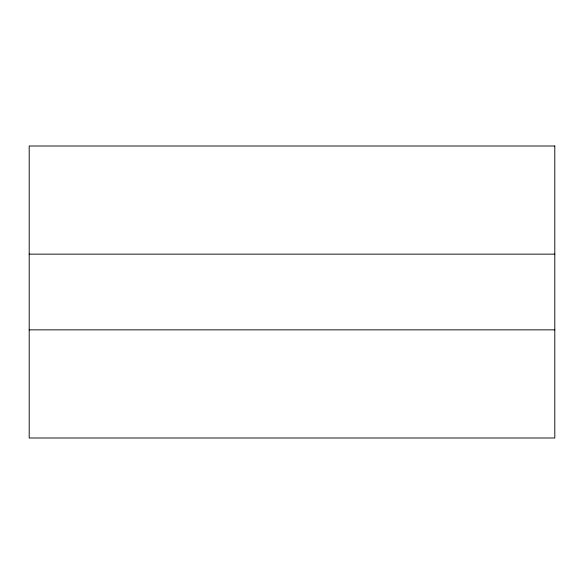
<?xml version="1.0" encoding="UTF-8"?>
<svg xmlns="http://www.w3.org/2000/svg" width="584" height="584" viewBox="0 0 584 584"><rect width="100%" height="100%" fill="white"/><g stroke="black" fill="none" stroke-linecap="round" stroke-linejoin="round"><path stroke-width="0.88" d="M29.2 254.149L554.8 254.149M29.2 329.851L554.8 329.851M554.8 146L29.2 146L29.2 438L554.8 438L554.8 146"/></g></svg>
